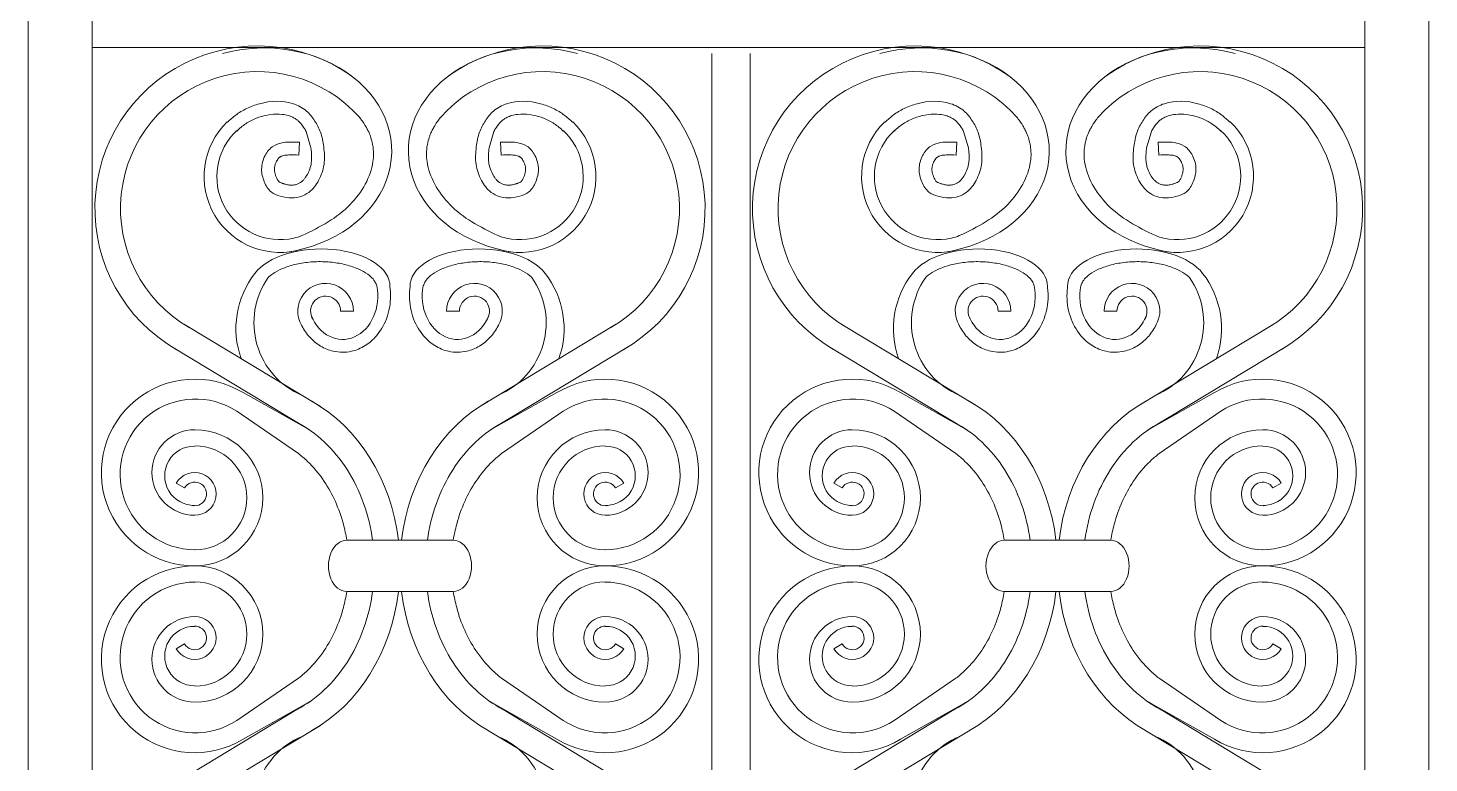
# Model space of a CAD drawing. Header units: millimetres. Extents: x -644 to 652, y 0 to 1491.
# Drawn here: x 336.6 to 651.6, y 158.7 to 324 of the extents above; entities that cross this region are included whole.
import ezdxf

# ---------------------------------------------------------------- set-up
doc = ezdxf.new("R2010")
doc.units = ezdxf.units.MM
doc.layers.add('ceco.net 171', color=7, linetype='Continuous')

msp = doc.modelspace()

# ---------------------------------------------------------------- linework, layer by layer
at = {"layer": 'ceco.net 171', "lineweight": 5}
for p, q in [((336.6, 0), (336.6, 1359.91)), ((351, 14.4), (351, 1359.91)), ((651.6, 0), (651.6, 1308.96)), ((637.2, 14.4), (637.2, 1294.56)), ((637.2, 319.58), (351, 319.58)), ((490.32, 87.84), (490.32, 318.24)), ((498.96, 87.84), (498.96, 318.24)), ((400.22, 297), (399.12, 300.74)), ((440.27, 297), (441.36, 300.74)), ((548.05, 297), (546.96, 300.74)), ((588.11, 297), (589.2, 300.74)), ((397.49, 295.4), (397.63, 298.28)), ((443, 295.4), (442.85, 298.28)), ((545.32, 295.4), (545.47, 298.28)), ((590.84, 295.4), (590.69, 298.28)), ((406.89, 260.31), (409.77, 260.31)), ((433.6, 260.31), (430.72, 260.31)), ((554.73, 260.31), (557.61, 260.31)), ((581.43, 260.31), (578.55, 260.31)), ((371.76, 257.33), (402.33, 238.9)), ((468.72, 257.33), (438.16, 238.9)), ((519.6, 257.33), (550.16, 238.9)), ((616.56, 257.33), (586, 238.9)), ((368.69, 252.46), (399.87, 233.61)), ((471.8, 252.46), (440.62, 233.61)), ((516.52, 252.46), (547.71, 233.61)), ((619.64, 252.46), (588.45, 233.61)), ((384.96, 242.02), (399.87, 233.61)), ((455.53, 242.02), (440.62, 233.61)), ((532.79, 242.02), (547.71, 233.61)), ((603.37, 242.02), (588.45, 233.61)), ((397.4, 228.29), (383.53, 237.8)), ((443.09, 228.29), (456.96, 237.8)), ((545.24, 228.29), (531.37, 237.8)), ((590.92, 228.29), (604.79, 237.8)), ((371.81, 220.57), (369.94, 221.66)), ((468.68, 220.57), (470.54, 221.66)), ((519.64, 220.57), (517.78, 221.66)), ((616.52, 220.57), (618.38, 221.66)), ((432.22, 208.8), (408.27, 208.8)), ((580.05, 208.8), (556.11, 208.8)), ((432.22, 197.28), (408.27, 197.28)), ((580.05, 197.28), (556.11, 197.28)), ((371.81, 185.51), (369.94, 184.42)), ((468.68, 185.51), (470.54, 184.42)), ((519.64, 185.51), (517.78, 184.42)), ((616.52, 185.51), (618.38, 184.42)), ((397.4, 177.79), (383.53, 168.28)), ((443.09, 177.79), (456.96, 168.28)), ((545.24, 177.79), (531.37, 168.28)), ((590.92, 177.79), (604.79, 168.28)), ((368.69, 153.62), (399.87, 172.47)), ((384.96, 164.06), (399.87, 172.47)), ((471.8, 153.62), (440.62, 172.47)), ((455.53, 164.06), (440.62, 172.47)), ((516.52, 153.62), (547.71, 172.47)), ((532.79, 164.06), (547.71, 172.47)), ((619.64, 153.62), (588.45, 172.47)), ((603.37, 164.06), (588.45, 172.47)), ((371.76, 148.75), (402.33, 167.18)), ((468.72, 148.75), (438.16, 167.18)), ((519.6, 148.75), (550.16, 167.18)), ((616.56, 148.75), (586, 167.18))]:
    msp.add_line(p, q, dxfattribs=at)
for centre, radius, start, end in [((388.2, 283.37), 36.56, 54.7392, 239.9728), ((452.28, 283.37), 36.56, 300.0272, 125.2608), ((536.04, 283.37), 36.56, 54.7392, 239.9728), ((600.12, 283.37), 36.56, 300.0272, 125.2608), ((388.2, 283.37), 30.8, 41.7753, 240.0947), ((452.28, 283.37), 30.8, 299.9053, 138.2247), ((536.04, 283.37), 30.8, 41.7753, 240.0947), ((600.12, 283.37), 30.8, 299.9053, 138.2247), ((393.25, 290.58), 17.07, 133.9258, 287.5984), ((447.24, 290.58), 17.07, 252.4016, 46.0742), ((541.09, 290.58), 17.07, 133.9258, 287.5984), ((595.07, 290.58), 17.07, 252.4016, 46.0742), ((393.25, 290.58), 14.19, 133.0671, 282.7691), ((447.24, 290.58), 14.19, 257.2309, 46.9329), ((541.09, 290.58), 14.19, 133.0671, 282.7691), ((595.07, 290.58), 14.19, 257.2309, 46.9329), ((403.53, 256.41), 20.18, 142.0673, 199.6088), ((405.13, 257.71), 17.74, 144.969, 247.2034), ((435.36, 257.71), 17.74, 292.7966, 35.031), ((436.95, 256.41), 20.18, 340.3912, 37.9327), ((551.37, 256.41), 20.18, 142.0673, 199.6088), ((552.96, 257.71), 17.74, 144.969, 247.2034), ((583.2, 257.71), 17.74, 292.7966, 35.031), ((584.79, 256.41), 20.18, 340.3912, 37.9327), ((403.51, 260.31), 6.26, 0, 211.8305), ((436.98, 260.31), 6.26, 328.1695, 180), ((551.34, 260.31), 6.26, 0, 211.8305), ((584.82, 260.31), 6.26, 328.1695, 180), ((403.51, 260.31), 3.38, 0, 213.3605), ((436.98, 260.31), 3.38, 326.6395, 180), ((551.34, 260.31), 3.38, 0, 213.3605), ((584.82, 260.31), 3.38, 326.6395, 180), ((374.09, 224.04), 21, 58.8535, 270), ((466.39, 224.04), 21, 270, 121.1465), ((521.93, 224.04), 21, 58.8535, 270), ((614.23, 224.04), 21, 270, 121.1465), ((374.24, 223.62), 16.95, 56.7739, 269.8309), ((466.25, 223.62), 16.95, 270.1691, 123.2261), ((522.08, 223.62), 16.95, 56.7739, 269.8309), ((614.08, 223.62), 16.95, 270.1691, 123.2261), ((374.09, 224.04), 9.62, 90, 270), ((374.09, 218.35), 15.31, 270, 90), ((466.39, 218.35), 15.31, 90, 270), ((466.39, 224.04), 9.62, 270, 90), ((521.93, 224.04), 9.62, 90, 270), ((521.93, 218.35), 15.31, 270, 90), ((614.23, 218.35), 15.31, 90, 270), ((614.23, 224.04), 9.62, 270, 90), ((374, 223.3), 6.67, 89.2306, 270.7694), ((374.09, 218.35), 11.71, 270, 90), ((466.39, 218.35), 11.71, 90, 270), ((466.48, 223.3), 6.67, 269.2306, 90.7694), ((521.84, 223.3), 6.67, 89.2306, 270.7694), ((521.93, 218.35), 11.71, 270, 90), ((614.23, 218.35), 11.71, 90, 270), ((614.32, 223.3), 6.67, 269.2306, 90.7694), ((374.09, 219.23), 4.81, 270, 149.668), ((466.39, 219.23), 4.81, 30.332, 270), ((521.93, 219.23), 4.81, 270, 149.668), ((614.23, 219.23), 4.81, 30.332, 270), ((374.09, 219.23), 2.65, 257.8751, 149.668), ((466.39, 219.23), 2.65, 30.332, 282.1249), ((521.93, 219.23), 2.65, 257.8751, 149.668), ((614.23, 219.23), 2.65, 30.332, 282.1249), ((374.09, 182.04), 21, 90, 301.1465), ((374.09, 187.73), 15.31, 270, 90), ((466.39, 187.73), 15.31, 90, 270), ((466.39, 182.04), 21, 238.8535, 90), ((521.93, 182.04), 21, 90, 301.1465), ((521.93, 187.73), 15.31, 270, 90), ((614.23, 187.73), 15.31, 90, 270), ((614.23, 182.04), 21, 238.8535, 90), ((374.24, 182.46), 16.95, 90.1691, 303.2261), ((374.09, 187.73), 11.71, 270, 90), ((466.39, 187.73), 11.71, 90, 270), ((466.25, 182.46), 16.95, 236.7739, 89.8309), ((522.08, 182.46), 16.95, 90.1691, 303.2261), ((521.93, 187.73), 11.71, 270, 90), ((614.23, 187.73), 11.71, 90, 270), ((614.08, 182.46), 16.95, 236.7739, 89.8309), ((374.09, 182.04), 9.62, 90, 270), ((374, 182.78), 6.67, 89.2306, 270.7694), ((374.09, 186.85), 4.81, 210.332, 90), ((374.09, 186.85), 2.65, 210.332, 102.1249), ((466.39, 186.85), 4.81, 90, 329.668), ((466.39, 186.85), 2.65, 77.8751, 329.668), ((466.39, 182.04), 9.62, 270, 90), ((466.48, 182.78), 6.67, 269.2306, 90.7694), ((521.93, 182.04), 9.62, 90, 270), ((521.84, 182.78), 6.67, 89.2306, 270.7694), ((521.93, 186.85), 4.81, 210.332, 90), ((521.93, 186.85), 2.65, 210.332, 102.1249), ((614.23, 186.85), 4.81, 90, 329.668), ((614.23, 186.85), 2.65, 77.8751, 329.668), ((614.23, 182.04), 9.62, 270, 90), ((614.32, 182.78), 6.67, 269.2306, 90.7694), ((405.13, 148.37), 17.74, 112.7966, 215.031), ((435.36, 148.37), 17.74, 324.969, 67.2034), ((552.96, 148.37), 17.74, 112.7966, 215.031), ((583.2, 148.37), 17.74, 324.969, 67.2034)]:
    msp.add_arc(centre, radius, start, end, dxfattribs=at)
at = {"layer": 'ceco.net 171', "lineweight": 5, "extrusion": (0, 0, -1)}
for centre, major_axis, ratio, start_param, end_param in [((389.64, 296.34), (28.73, 0), 0.80574, 4.382099, 7.67346), ((537.48, 296.34), (28.73, 0), 0.80574, 4.382099, 7.67346), ((402.22, 265.78), (15.75, 0.24), 0.540403, 3.533318, 6.304646), ((550.06, 265.78), (15.75, 0.24), 0.540403, 3.533318, 6.304646), ((407.35, 263.71), (-0.07, -9.76), 0.809333, 4.46848, 7.392493), ((555.18, 263.71), (-0.07, -9.76), 0.809333, 4.46848, 7.392493), ((385.68, 203.04), (0, 40.92), 0.844588, 0.439538, 1.429563), ((533.52, 203.04), (0, 40.92), 0.844588, 0.439538, 1.429563), ((408.27, 203.04), (0, -5.76), 0.714047, 6.283185, 9.424778), ((556.11, 203.04), (0, -5.76), 0.714047, 6.283185, 9.424778), ((454.8, 203.04), (0, -40.92), 0.844588, 0.439538, 1.429563), ((602.64, 203.04), (0, -40.92), 0.844588, 0.439538, 1.429563)]:
    msp.add_ellipse(centre, major_axis=major_axis, ratio=ratio, start_param=start_param, end_param=end_param, dxfattribs=at)
at = {"layer": 'ceco.net 171', "lineweight": 5}
for centre, major_axis, ratio, start_param, end_param in [((450.84, 296.34), (-28.73, 0), 0.80574, 4.382099, 7.67346), ((598.68, 296.34), (-28.73, 0), 0.80574, 4.382099, 7.67346), ((438.26, 265.78), (-15.75, 0.24), 0.540403, 3.533318, 6.304646), ((586.1, 265.78), (-15.75, 0.24), 0.540403, 3.533318, 6.304646), ((433.14, 263.71), (0.07, -9.76), 0.809333, 4.46848, 7.392493), ((580.98, 263.71), (0.07, -9.76), 0.809333, 4.46848, 7.392493), ((454.8, 203.04), (0, 40.92), 0.844588, 0.439538, 1.429563), ((602.64, 203.04), (0, 40.92), 0.844588, 0.439538, 1.429563), ((432.22, 203.04), (0, -5.76), 0.714047, 6.283185, 9.424778), ((580.05, 203.04), (0, -5.76), 0.714047, 6.283185, 9.424778), ((385.68, 203.04), (0, -40.92), 0.844588, 0.439538, 1.429563), ((533.52, 203.04), (0, -40.92), 0.844588, 0.439538, 1.429563)]:
    msp.add_ellipse(centre, major_axis=major_axis, ratio=ratio, start_param=start_param, end_param=end_param, dxfattribs=at)
for points in [[(381.46, 302.81), (383.31, 304.38), (385.73, 305.85), (388.66, 306.95), (396.19, 306.96), (399.25, 305.28), (401.05, 303.13), (402.37, 300.55), (403.09, 297.26), (403.15, 293.3), (401.95, 289.71), (399.73, 287.02), (395.95, 285.76), (393.32, 286.18), (391.34, 287.08), (389.72, 289.41), (389.12, 292.23), (389.9, 295.28), (391.76, 297.44), (394.04, 298.22), (397.63, 298.28)], [(459.02, 302.81), (457.17, 304.38), (454.76, 305.85), (451.82, 306.95), (444.29, 306.96), (441.24, 305.28), (439.44, 303.13), (438.12, 300.55), (437.4, 297.26), (437.34, 293.3), (438.54, 289.71), (440.76, 287.02), (444.53, 285.76), (447.17, 286.18), (449.15, 287.08), (450.76, 289.41), (451.36, 292.23), (450.58, 295.28), (448.73, 297.44), (446.45, 298.22), (442.85, 298.28)], [(529.3, 302.81), (531.15, 304.38), (533.57, 305.85), (536.5, 306.95), (544.03, 306.96), (547.09, 305.28), (548.89, 303.13), (550.2, 300.55), (550.92, 297.26), (550.98, 293.3), (549.78, 289.71), (547.57, 287.02), (543.79, 285.76), (541.16, 286.18), (539.18, 287.08), (537.56, 289.41), (536.96, 292.23), (537.74, 295.28), (539.6, 297.44), (541.87, 298.22), (545.47, 298.28)], [(606.86, 302.81), (605.01, 304.38), (602.59, 305.85), (599.66, 306.95), (592.13, 306.96), (589.07, 305.28), (587.27, 303.13), (585.96, 300.55), (585.24, 297.26), (585.18, 293.3), (586.38, 289.71), (588.59, 287.02), (592.37, 285.76), (595, 286.18), (596.98, 287.08), (598.6, 289.41), (599.2, 292.23), (598.42, 295.28), (596.56, 297.44), (594.29, 298.22), (590.69, 298.28)], [(413.58, 299.66), (413.3, 300.39), (412.89, 301.21), (412.45, 301.99), (412.11, 302.55), (411.43, 303.5), (411.05, 303.98)], [(426.91, 299.66), (427.19, 300.39), (427.6, 301.21), (428.04, 301.99), (428.38, 302.55), (429.06, 303.5), (429.43, 303.98)], [(561.42, 299.66), (561.13, 300.39), (560.72, 301.21), (560.29, 301.99), (559.94, 302.55), (559.26, 303.5), (558.89, 303.98)], [(574.74, 299.66), (575.03, 300.39), (575.44, 301.21), (575.87, 301.99), (576.22, 302.55), (576.9, 303.5), (577.27, 303.98)]]:
    msp.add_spline(points, degree=3, dxfattribs=at)
for points, knots in [([(383.4, 300.67), (383.6, 300.85), (383.79, 301.03), (384.35, 301.53), (384.7, 301.82), (385.38, 302.33), (385.74, 302.57), (386.49, 303.01), (386.89, 303.22), (387.7, 303.59), (388.11, 303.75), (389.38, 304.19), (390.26, 304.4), (392.03, 304.63), (392.9, 304.65), (394.22, 304.5), (394.69, 304.4), (395.49, 304.17), (395.83, 304.04), (396.39, 303.78), (396.63, 303.64), (396.98, 303.41), (397.11, 303.32), (397.33, 303.14), (397.41, 303.06), (397.6, 302.89), (397.69, 302.79), (397.97, 302.49), (398.15, 302.25), (398.44, 301.85), (398.54, 301.71), (398.81, 301.28), (398.98, 301.01), (399.12, 300.74)], [0, 0, 0, 0, 1.123683, 1.123683, 3.371048, 3.371048, 5.618413, 5.618413, 7.865778, 7.865778, 10.113144, 10.113144, 14.607874, 14.607874, 19.102605, 19.102605, 21.78626, 21.78626, 23.843147, 23.843147, 25.512311, 25.512311, 26.580255, 26.580255, 27.424827, 27.424827, 28.2694, 28.2694, 29.958544, 29.958544, 30.86147, 30.86147, 32.479575, 32.479575, 32.479575, 32.479575]), ([(457.09, 300.67), (456.89, 300.85), (456.7, 301.03), (456.14, 301.53), (455.78, 301.82), (455.11, 302.33), (454.75, 302.57), (453.99, 303.01), (453.6, 303.22), (452.79, 303.59), (452.38, 303.75), (451.11, 304.19), (450.22, 304.4), (448.46, 304.63), (447.58, 304.65), (446.27, 304.5), (445.79, 304.4), (444.99, 304.17), (444.66, 304.04), (444.1, 303.78), (443.86, 303.64), (443.51, 303.41), (443.38, 303.32), (443.16, 303.14), (443.07, 303.06), (442.89, 302.89), (442.8, 302.79), (442.52, 302.49), (442.33, 302.25), (442.05, 301.85), (441.95, 301.71), (441.67, 301.28), (441.51, 301.01), (441.36, 300.74)], [0, 0, 0, 0, 1.123683, 1.123683, 3.371048, 3.371048, 5.618413, 5.618413, 7.865778, 7.865778, 10.113144, 10.113144, 14.607874, 14.607874, 19.102605, 19.102605, 21.78626, 21.78626, 23.843147, 23.843147, 25.512311, 25.512311, 26.580255, 26.580255, 27.424827, 27.424827, 28.2694, 28.2694, 29.958544, 29.958544, 30.86147, 30.86147, 32.479575, 32.479575, 32.479575, 32.479575]), ([(531.23, 300.67), (531.43, 300.85), (531.63, 301.03), (532.19, 301.53), (532.54, 301.82), (533.22, 302.33), (533.58, 302.57), (534.33, 303.01), (534.73, 303.22), (535.54, 303.59), (535.95, 303.75), (537.21, 304.19), (538.1, 304.4), (539.87, 304.63), (540.74, 304.65), (542.06, 304.5), (542.53, 304.4), (543.33, 304.17), (543.66, 304.04), (544.23, 303.78), (544.46, 303.64), (544.82, 303.41), (544.95, 303.32), (545.16, 303.14), (545.25, 303.06), (545.43, 302.89), (545.53, 302.79), (545.8, 302.49), (545.99, 302.25), (546.27, 301.85), (546.37, 301.71), (546.65, 301.28), (546.82, 301.01), (546.96, 300.74)], [0, 0, 0, 0, 1.123683, 1.123683, 3.371048, 3.371048, 5.618413, 5.618413, 7.865778, 7.865778, 10.113144, 10.113144, 14.607874, 14.607874, 19.102605, 19.102605, 21.78626, 21.78626, 23.843147, 23.843147, 25.512311, 25.512311, 26.580255, 26.580255, 27.424827, 27.424827, 28.2694, 28.2694, 29.958544, 29.958544, 30.86147, 30.86147, 32.479575, 32.479575, 32.479575, 32.479575]), ([(604.93, 300.67), (604.73, 300.85), (604.53, 301.03), (603.97, 301.53), (603.62, 301.82), (602.94, 302.33), (602.58, 302.57), (601.83, 303.01), (601.43, 303.22), (600.62, 303.59), (600.21, 303.75), (598.95, 304.19), (598.06, 304.4), (596.29, 304.63), (595.42, 304.65), (594.1, 304.5), (593.63, 304.4), (592.83, 304.17), (592.5, 304.04), (591.93, 303.78), (591.7, 303.64), (591.34, 303.41), (591.21, 303.32), (591, 303.14), (590.91, 303.06), (590.73, 302.89), (590.63, 302.79), (590.36, 302.49), (590.17, 302.25), (589.89, 301.85), (589.79, 301.71), (589.51, 301.28), (589.34, 301.01), (589.2, 300.74)], [0, 0, 0, 0, 1.123683, 1.123683, 3.371048, 3.371048, 5.618413, 5.618413, 7.865778, 7.865778, 10.113144, 10.113144, 14.607874, 14.607874, 19.102605, 19.102605, 21.78626, 21.78626, 23.843147, 23.843147, 25.512311, 25.512311, 26.580255, 26.580255, 27.424827, 27.424827, 28.2694, 28.2694, 29.958544, 29.958544, 30.86147, 30.86147, 32.479575, 32.479575, 32.479575, 32.479575]), ([(413.58, 299.66), (413.73, 299.21), (413.86, 298.76), (414.03, 298.05), (414.08, 297.8), (414.13, 297.54)], [6.1662406, 6.1662406, 6.1662406, 6.1662406, 6.2423348, 6.2423348, 6.2831853, 6.2831853, 6.2831853, 6.2831853]), ([(426.91, 299.66), (426.76, 299.21), (426.62, 298.76), (426.45, 298.05), (426.4, 297.8), (426.36, 297.54)], [6.1662406, 6.1662406, 6.1662406, 6.1662406, 6.2423348, 6.2423348, 6.2831853, 6.2831853, 6.2831853, 6.2831853]), ([(561.42, 299.66), (561.57, 299.21), (561.7, 298.76), (561.87, 298.05), (561.92, 297.8), (561.97, 297.54)], [6.1662406, 6.1662406, 6.1662406, 6.1662406, 6.2423348, 6.2423348, 6.2831853, 6.2831853, 6.2831853, 6.2831853]), ([(574.74, 299.66), (574.59, 299.21), (574.46, 298.76), (574.29, 298.05), (574.24, 297.8), (574.19, 297.54)], [6.1662406, 6.1662406, 6.1662406, 6.1662406, 6.2423348, 6.2423348, 6.2831853, 6.2831853, 6.2831853, 6.2831853]), ([(400.22, 297), (400.24, 296.82), (400.26, 296.63), (400.3, 296.27), (400.32, 296.09), (400.36, 295.56), (400.37, 295.22), (400.37, 294.59), (400.36, 294.31), (400.31, 293.81), (400.28, 293.6), (400.15, 292.88), (399.99, 292.36), (399.69, 291.64), (399.59, 291.42), (399.38, 291.02), (399.28, 290.83), (399.06, 290.48), (398.95, 290.32), (398.69, 289.98), (398.55, 289.81), (398.3, 289.56), (398.19, 289.47), (398.02, 289.33), (397.94, 289.27), (397.77, 289.16), (397.68, 289.11), (397.4, 288.97), (397.2, 288.88), (396.8, 288.76), (396.62, 288.71), (396.29, 288.66), (396.16, 288.65), (395.92, 288.64), (395.81, 288.64), (395.58, 288.65), (395.46, 288.66), (395.08, 288.7), (394.81, 288.76), (394.4, 288.86), (394.3, 288.89), (394.11, 288.95), (394.03, 288.97), (393.87, 289.02), (393.8, 289.04), (393.6, 289.11), (393.48, 289.16), (393.3, 289.24), (393.23, 289.27), (393.15, 289.32), (393.13, 289.34), (393.09, 289.36), (393.08, 289.37), (393.05, 289.39), (393.04, 289.41), (392.99, 289.46), (392.95, 289.5), (392.79, 289.69), (392.66, 289.91), (392.48, 290.28), (392.44, 290.39), (392.3, 290.73), (392.22, 290.95), (392.1, 291.38), (392.06, 291.58), (392.02, 291.9), (392.01, 292.03), (392, 292.26), (392.01, 292.37), (392.02, 292.59), (392.04, 292.71), (392.11, 293.06), (392.18, 293.3), (392.33, 293.7), (392.4, 293.85), (392.56, 294.15), (392.65, 294.29), (392.83, 294.55), (392.92, 294.67), (393.09, 294.84), (393.17, 294.91), (393.28, 294.99), (393.32, 295.02), (393.42, 295.07), (393.47, 295.1), (393.74, 295.21), (394.01, 295.29), (394.51, 295.38), (394.71, 295.4), (395.12, 295.44), (395.33, 295.45), (396.13, 295.47), (396.77, 295.44), (397.49, 295.4)], [39.40964, 39.40964, 39.40964, 39.40964, 40.263885, 40.263885, 41.11813, 41.11813, 42.826621, 42.826621, 44.415377, 44.415377, 45.682644, 45.682644, 48.730737, 48.730737, 50.027553, 50.027553, 51.202571, 51.202571, 52.377588, 52.377588, 53.886801, 53.886801, 54.92, 54.92, 55.697644, 55.697644, 56.475287, 56.475287, 58.030574, 58.030574, 59.400071, 59.400071, 60.375415, 60.375415, 61.213533, 61.213533, 62.051652, 62.051652, 63.727889, 63.727889, 64.280533, 64.280533, 64.707994, 64.707994, 65.135455, 65.135455, 65.990377, 65.990377, 66.748526, 66.748526, 67.248959, 67.248959, 67.632549, 67.632549, 68.01614, 68.01614, 68.78332, 68.78332, 70.650106, 70.650106, 71.353696, 71.353696, 72.760876, 72.760876, 74.187857, 74.187857, 75.172622, 75.172622, 76.054893, 76.054893, 76.937163, 76.937163, 78.701705, 78.701705, 79.831948, 79.831948, 80.962191, 80.962191, 82.190127, 82.190127, 83.285176, 83.285176, 84.004327, 84.004327, 84.723478, 84.723478, 86.746625, 86.746625, 87.89711, 87.89711, 89.047594, 89.047594, 92.020926, 92.020926, 92.020926, 92.020926]), ([(414.13, 297.54), (414.32, 296.36), (414.34, 295.15), (413.91, 292.21), (413.31, 290.51), (411.55, 287.24), (410.39, 285.68), (407.58, 282.81), (405.92, 281.5), (402.23, 279.27), (400.25, 278.23), (397.58, 277.06), (396.99, 276.89), (396.39, 276.73)], [6.283185, 6.283185, 6.283185, 6.283185, 6.470715, 6.470715, 6.734977, 6.734977, 6.999238, 6.999238, 7.2635, 7.2635, 7.527762, 7.527762, 7.597233, 7.597233, 7.597233, 7.597233]), ([(426.36, 297.54), (426.17, 296.36), (426.14, 295.15), (426.58, 292.21), (427.18, 290.51), (428.94, 287.24), (430.1, 285.68), (432.91, 282.81), (434.56, 281.5), (438.26, 279.27), (440.24, 278.23), (442.9, 277.06), (443.5, 276.89), (444.1, 276.73)], [6.283185, 6.283185, 6.283185, 6.283185, 6.470715, 6.470715, 6.734977, 6.734977, 6.999238, 6.999238, 7.2635, 7.2635, 7.527762, 7.527762, 7.597233, 7.597233, 7.597233, 7.597233]), ([(440.27, 297), (440.25, 296.82), (440.22, 296.63), (440.19, 296.27), (440.17, 296.09), (440.13, 295.56), (440.12, 295.22), (440.11, 294.59), (440.13, 294.31), (440.17, 293.81), (440.2, 293.6), (440.34, 292.88), (440.5, 292.36), (440.8, 291.64), (440.9, 291.42), (441.1, 291.02), (441.21, 290.83), (441.42, 290.48), (441.53, 290.32), (441.79, 289.98), (441.94, 289.81), (442.19, 289.56), (442.29, 289.47), (442.47, 289.33), (442.55, 289.27), (442.72, 289.16), (442.81, 289.11), (443.09, 288.97), (443.29, 288.88), (443.68, 288.76), (443.87, 288.71), (444.19, 288.66), (444.32, 288.65), (444.56, 288.64), (444.67, 288.64), (444.9, 288.65), (445.02, 288.66), (445.4, 288.7), (445.68, 288.76), (446.08, 288.86), (446.19, 288.89), (446.38, 288.95), (446.46, 288.97), (446.61, 289.02), (446.68, 289.04), (446.89, 289.11), (447, 289.16), (447.18, 289.24), (447.25, 289.27), (447.33, 289.32), (447.36, 289.34), (447.39, 289.36), (447.4, 289.37), (447.43, 289.39), (447.45, 289.41), (447.5, 289.46), (447.54, 289.5), (447.69, 289.69), (447.83, 289.91), (448, 290.28), (448.05, 290.39), (448.19, 290.73), (448.27, 290.95), (448.39, 291.38), (448.43, 291.58), (448.47, 291.9), (448.48, 292.03), (448.48, 292.26), (448.48, 292.37), (448.46, 292.59), (448.44, 292.71), (448.38, 293.06), (448.31, 293.3), (448.15, 293.7), (448.08, 293.85), (447.92, 294.15), (447.84, 294.29), (447.66, 294.55), (447.56, 294.67), (447.39, 294.84), (447.32, 294.91), (447.21, 294.99), (447.17, 295.02), (447.07, 295.07), (447.01, 295.1), (446.75, 295.21), (446.48, 295.29), (445.97, 295.38), (445.78, 295.4), (445.37, 295.44), (445.16, 295.45), (444.36, 295.47), (443.71, 295.44), (443, 295.4)], [39.40964, 39.40964, 39.40964, 39.40964, 40.263885, 40.263885, 41.11813, 41.11813, 42.826621, 42.826621, 44.415377, 44.415377, 45.682644, 45.682644, 48.730737, 48.730737, 50.027553, 50.027553, 51.202571, 51.202571, 52.377588, 52.377588, 53.886801, 53.886801, 54.92, 54.92, 55.697644, 55.697644, 56.475287, 56.475287, 58.030574, 58.030574, 59.400071, 59.400071, 60.375415, 60.375415, 61.213533, 61.213533, 62.051652, 62.051652, 63.727889, 63.727889, 64.280533, 64.280533, 64.707994, 64.707994, 65.135455, 65.135455, 65.990377, 65.990377, 66.748526, 66.748526, 67.248959, 67.248959, 67.632549, 67.632549, 68.01614, 68.01614, 68.78332, 68.78332, 70.650106, 70.650106, 71.353696, 71.353696, 72.760876, 72.760876, 74.187857, 74.187857, 75.172622, 75.172622, 76.054893, 76.054893, 76.937163, 76.937163, 78.701705, 78.701705, 79.831948, 79.831948, 80.962191, 80.962191, 82.190127, 82.190127, 83.285176, 83.285176, 84.004327, 84.004327, 84.723478, 84.723478, 86.746625, 86.746625, 87.89711, 87.89711, 89.047594, 89.047594, 92.020926, 92.020926, 92.020926, 92.020926]), ([(548.05, 297), (548.08, 296.82), (548.1, 296.63), (548.14, 296.27), (548.15, 296.09), (548.19, 295.56), (548.21, 295.22), (548.21, 294.59), (548.2, 294.31), (548.15, 293.81), (548.12, 293.6), (547.98, 292.88), (547.83, 292.36), (547.53, 291.64), (547.43, 291.42), (547.22, 291.02), (547.12, 290.83), (546.9, 290.48), (546.79, 290.32), (546.53, 289.98), (546.38, 289.81), (546.13, 289.56), (546.03, 289.47), (545.85, 289.33), (545.77, 289.27), (545.61, 289.16), (545.52, 289.11), (545.24, 288.97), (545.03, 288.88), (544.64, 288.76), (544.45, 288.71), (544.13, 288.66), (544, 288.65), (543.76, 288.64), (543.65, 288.64), (543.42, 288.65), (543.3, 288.66), (542.92, 288.7), (542.64, 288.76), (542.24, 288.86), (542.13, 288.89), (541.95, 288.95), (541.86, 288.97), (541.71, 289.02), (541.64, 289.04), (541.44, 289.11), (541.32, 289.16), (541.14, 289.24), (541.07, 289.27), (540.99, 289.32), (540.96, 289.34), (540.93, 289.36), (540.92, 289.37), (540.89, 289.39), (540.88, 289.41), (540.82, 289.46), (540.78, 289.5), (540.63, 289.69), (540.5, 289.91), (540.32, 290.28), (540.27, 290.39), (540.13, 290.73), (540.06, 290.95), (539.94, 291.38), (539.9, 291.58), (539.85, 291.9), (539.84, 292.03), (539.84, 292.26), (539.84, 292.37), (539.86, 292.59), (539.88, 292.71), (539.94, 293.06), (540.01, 293.3), (540.17, 293.7), (540.24, 293.85), (540.4, 294.15), (540.48, 294.29), (540.66, 294.55), (540.76, 294.67), (540.93, 294.84), (541, 294.91), (541.12, 294.99), (541.15, 295.02), (541.25, 295.07), (541.31, 295.1), (541.57, 295.21), (541.85, 295.29), (542.35, 295.38), (542.55, 295.4), (542.95, 295.44), (543.17, 295.45), (543.97, 295.47), (544.61, 295.44), (545.32, 295.4)], [39.40964, 39.40964, 39.40964, 39.40964, 40.263885, 40.263885, 41.11813, 41.11813, 42.826621, 42.826621, 44.415377, 44.415377, 45.682644, 45.682644, 48.730737, 48.730737, 50.027553, 50.027553, 51.202571, 51.202571, 52.377588, 52.377588, 53.886801, 53.886801, 54.92, 54.92, 55.697644, 55.697644, 56.475287, 56.475287, 58.030574, 58.030574, 59.400071, 59.400071, 60.375415, 60.375415, 61.213533, 61.213533, 62.051652, 62.051652, 63.727889, 63.727889, 64.280533, 64.280533, 64.707994, 64.707994, 65.135455, 65.135455, 65.990377, 65.990377, 66.748526, 66.748526, 67.248959, 67.248959, 67.632549, 67.632549, 68.01614, 68.01614, 68.78332, 68.78332, 70.650106, 70.650106, 71.353696, 71.353696, 72.760876, 72.760876, 74.187857, 74.187857, 75.172622, 75.172622, 76.054893, 76.054893, 76.937163, 76.937163, 78.701705, 78.701705, 79.831948, 79.831948, 80.962191, 80.962191, 82.190127, 82.190127, 83.285176, 83.285176, 84.004327, 84.004327, 84.723478, 84.723478, 86.746625, 86.746625, 87.89711, 87.89711, 89.047594, 89.047594, 92.020926, 92.020926, 92.020926, 92.020926]), ([(561.97, 297.54), (562.16, 296.36), (562.18, 295.15), (561.75, 292.21), (561.14, 290.51), (559.38, 287.24), (558.23, 285.68), (555.42, 282.81), (553.76, 281.5), (550.06, 279.27), (548.09, 278.23), (545.42, 277.06), (544.83, 276.89), (544.22, 276.73)], [6.283185, 6.283185, 6.283185, 6.283185, 6.470715, 6.470715, 6.734977, 6.734977, 6.999238, 6.999238, 7.2635, 7.2635, 7.527762, 7.527762, 7.597233, 7.597233, 7.597233, 7.597233]), ([(574.19, 297.54), (574, 296.36), (573.98, 295.15), (574.41, 292.21), (575.02, 290.51), (576.78, 287.24), (577.93, 285.68), (580.74, 282.81), (582.4, 281.5), (586.1, 279.27), (588.07, 278.23), (590.74, 277.06), (591.33, 276.89), (591.94, 276.73)], [6.283185, 6.283185, 6.283185, 6.283185, 6.470715, 6.470715, 6.734977, 6.734977, 6.999238, 6.999238, 7.2635, 7.2635, 7.527762, 7.527762, 7.597233, 7.597233, 7.597233, 7.597233]), ([(588.11, 297), (588.08, 296.82), (588.06, 296.63), (588.02, 296.27), (588.01, 296.09), (587.97, 295.56), (587.95, 295.22), (587.95, 294.59), (587.96, 294.31), (588.01, 293.81), (588.04, 293.6), (588.18, 292.88), (588.33, 292.36), (588.63, 291.64), (588.73, 291.42), (588.94, 291.02), (589.04, 290.83), (589.26, 290.48), (589.37, 290.32), (589.63, 289.98), (589.78, 289.81), (590.03, 289.56), (590.13, 289.47), (590.31, 289.33), (590.39, 289.27), (590.55, 289.16), (590.64, 289.11), (590.92, 288.97), (591.13, 288.88), (591.52, 288.76), (591.71, 288.71), (592.03, 288.66), (592.16, 288.65), (592.4, 288.64), (592.51, 288.64), (592.74, 288.65), (592.86, 288.66), (593.24, 288.7), (593.52, 288.76), (593.92, 288.86), (594.03, 288.89), (594.21, 288.95), (594.3, 288.97), (594.45, 289.02), (594.52, 289.04), (594.72, 289.11), (594.84, 289.16), (595.02, 289.24), (595.09, 289.27), (595.17, 289.32), (595.2, 289.34), (595.23, 289.36), (595.24, 289.37), (595.27, 289.39), (595.28, 289.41), (595.34, 289.46), (595.38, 289.5), (595.53, 289.69), (595.66, 289.91), (595.84, 290.28), (595.89, 290.39), (596.03, 290.73), (596.1, 290.95), (596.22, 291.38), (596.26, 291.58), (596.31, 291.9), (596.32, 292.03), (596.32, 292.26), (596.32, 292.37), (596.3, 292.59), (596.28, 292.71), (596.22, 293.06), (596.15, 293.3), (595.99, 293.7), (595.92, 293.85), (595.76, 294.15), (595.68, 294.29), (595.5, 294.55), (595.4, 294.67), (595.23, 294.84), (595.16, 294.91), (595.04, 294.99), (595.01, 295.02), (594.91, 295.07), (594.85, 295.1), (594.59, 295.21), (594.31, 295.29), (593.81, 295.38), (593.61, 295.4), (593.21, 295.44), (592.99, 295.45), (592.19, 295.47), (591.55, 295.44), (590.84, 295.4)], [39.40964, 39.40964, 39.40964, 39.40964, 40.263885, 40.263885, 41.11813, 41.11813, 42.826621, 42.826621, 44.415377, 44.415377, 45.682644, 45.682644, 48.730737, 48.730737, 50.027553, 50.027553, 51.202571, 51.202571, 52.377588, 52.377588, 53.886801, 53.886801, 54.92, 54.92, 55.697644, 55.697644, 56.475287, 56.475287, 58.030574, 58.030574, 59.400071, 59.400071, 60.375415, 60.375415, 61.213533, 61.213533, 62.051652, 62.051652, 63.727889, 63.727889, 64.280533, 64.280533, 64.707994, 64.707994, 65.135455, 65.135455, 65.990377, 65.990377, 66.748526, 66.748526, 67.248959, 67.248959, 67.632549, 67.632549, 68.01614, 68.01614, 68.78332, 68.78332, 70.650106, 70.650106, 71.353696, 71.353696, 72.760876, 72.760876, 74.187857, 74.187857, 75.172622, 75.172622, 76.054893, 76.054893, 76.937163, 76.937163, 78.701705, 78.701705, 79.831948, 79.831948, 80.962191, 80.962191, 82.190127, 82.190127, 83.285176, 83.285176, 84.004327, 84.004327, 84.723478, 84.723478, 86.746625, 86.746625, 87.89711, 87.89711, 89.047594, 89.047594, 92.020926, 92.020926, 92.020926, 92.020926]), ([(390.6, 267.89), (390.77, 268.06), (390.97, 268.23), (391.72, 268.82), (392.39, 269.23), (393.96, 269.98), (394.86, 270.32), (396.82, 270.88), (397.88, 271.09), (400.08, 271.38), (401.21, 271.45), (403.49, 271.44), (404.62, 271.35), (406.81, 271.05), (407.86, 270.82), (409.79, 270.25), (410.68, 269.9), (412.22, 269.14), (412.87, 268.72), (413.8, 267.96), (414.13, 267.62), (414.6, 266.99), (414.75, 266.7), (414.9, 266.29), (414.93, 266.15), (415.02, 266.01)], [6.793087, 6.793087, 6.793087, 6.793087, 6.89192, 6.89192, 7.134711, 7.134711, 7.377503, 7.377503, 7.620294, 7.620294, 7.863086, 7.863086, 8.105877, 8.105877, 8.348668, 8.348668, 8.59146, 8.59146, 8.834251, 8.834251, 9.032791, 9.032791, 9.231331, 9.231331, 9.352602, 9.352602, 9.352602, 9.352602]), ([(449.88, 267.89), (449.71, 268.06), (449.52, 268.23), (448.77, 268.82), (448.1, 269.23), (446.52, 269.98), (445.62, 270.32), (443.67, 270.88), (442.61, 271.09), (440.41, 271.38), (439.27, 271.45), (437, 271.44), (435.86, 271.35), (433.68, 271.05), (432.63, 270.82), (430.69, 270.25), (429.81, 269.9), (428.27, 269.14), (427.62, 268.72), (426.69, 267.96), (426.36, 267.62), (425.88, 266.99), (425.73, 266.7), (425.59, 266.29), (425.55, 266.15), (425.46, 266.01)], [6.793087, 6.793087, 6.793087, 6.793087, 6.89192, 6.89192, 7.134711, 7.134711, 7.377503, 7.377503, 7.620294, 7.620294, 7.863086, 7.863086, 8.105877, 8.105877, 8.348668, 8.348668, 8.59146, 8.59146, 8.834251, 8.834251, 9.032791, 9.032791, 9.231331, 9.231331, 9.352602, 9.352602, 9.352602, 9.352602]), ([(538.44, 267.89), (538.61, 268.06), (538.81, 268.23), (539.56, 268.82), (540.23, 269.23), (541.8, 269.98), (542.7, 270.32), (544.66, 270.88), (545.72, 271.09), (547.91, 271.38), (549.05, 271.45), (551.33, 271.44), (552.46, 271.35), (554.65, 271.05), (555.7, 270.82), (557.63, 270.25), (558.52, 269.9), (560.05, 269.14), (560.7, 268.72), (561.64, 267.96), (561.96, 267.62), (562.44, 266.99), (562.59, 266.7), (562.74, 266.29), (562.77, 266.15), (562.86, 266.01)], [6.793087, 6.793087, 6.793087, 6.793087, 6.89192, 6.89192, 7.134711, 7.134711, 7.377503, 7.377503, 7.620294, 7.620294, 7.863086, 7.863086, 8.105877, 8.105877, 8.348668, 8.348668, 8.59146, 8.59146, 8.834251, 8.834251, 9.032791, 9.032791, 9.231331, 9.231331, 9.352602, 9.352602, 9.352602, 9.352602]), ([(597.72, 267.89), (597.55, 268.06), (597.35, 268.23), (596.6, 268.82), (595.93, 269.23), (594.36, 269.98), (593.46, 270.32), (591.5, 270.88), (590.44, 271.09), (588.25, 271.38), (587.11, 271.45), (584.83, 271.44), (583.7, 271.35), (581.51, 271.05), (580.46, 270.82), (578.53, 270.25), (577.64, 269.9), (576.11, 269.14), (575.46, 268.72), (574.52, 267.96), (574.2, 267.62), (573.72, 266.99), (573.57, 266.7), (573.42, 266.29), (573.39, 266.15), (573.3, 266.01)], [6.793087, 6.793087, 6.793087, 6.793087, 6.89192, 6.89192, 7.134711, 7.134711, 7.377503, 7.377503, 7.620294, 7.620294, 7.863086, 7.863086, 8.105877, 8.105877, 8.348668, 8.348668, 8.59146, 8.59146, 8.834251, 8.834251, 9.032791, 9.032791, 9.231331, 9.231331, 9.352602, 9.352602, 9.352602, 9.352602]), ([(417.98, 265.8), (418.04, 265.33), (418.09, 264.85), (418.18, 262.63), (417.95, 260.87), (416.89, 257.59), (416.06, 256.07), (414.23, 253.91), (413.37, 253.16), (411.46, 251.96), (410.41, 251.53), (408.64, 251.14), (407.95, 251.07), (407.26, 251.07)], [4.532225, 4.532225, 4.532225, 4.532225, 4.65156, 4.65156, 5.083529, 5.083529, 5.515498, 5.515498, 5.808801, 5.808801, 6.102103, 6.102103, 6.283185, 6.283185, 6.283185, 6.283185]), ([(422.51, 265.8), (422.44, 265.33), (422.4, 264.85), (422.3, 262.63), (422.54, 260.87), (423.6, 257.59), (424.42, 256.07), (426.25, 253.91), (427.11, 253.16), (429.02, 251.96), (430.07, 251.53), (431.84, 251.14), (432.54, 251.07), (433.23, 251.07)], [4.532225, 4.532225, 4.532225, 4.532225, 4.65156, 4.65156, 5.083529, 5.083529, 5.515498, 5.515498, 5.808801, 5.808801, 6.102103, 6.102103, 6.283185, 6.283185, 6.283185, 6.283185]), ([(565.81, 265.8), (565.88, 265.33), (565.93, 264.85), (566.02, 262.63), (565.79, 260.87), (564.73, 257.59), (563.9, 256.07), (562.07, 253.91), (561.21, 253.16), (559.3, 251.96), (558.25, 251.53), (556.48, 251.14), (555.79, 251.07), (555.09, 251.07)], [4.532225, 4.532225, 4.532225, 4.532225, 4.65156, 4.65156, 5.083529, 5.083529, 5.515498, 5.515498, 5.808801, 5.808801, 6.102103, 6.102103, 6.283185, 6.283185, 6.283185, 6.283185]), ([(570.35, 265.8), (570.28, 265.33), (570.23, 264.85), (570.14, 262.63), (570.37, 260.87), (571.43, 257.59), (572.26, 256.07), (574.09, 253.91), (574.95, 253.16), (576.86, 251.96), (577.91, 251.53), (579.68, 251.14), (580.37, 251.07), (581.07, 251.07)], [4.532225, 4.532225, 4.532225, 4.532225, 4.65156, 4.65156, 5.083529, 5.083529, 5.515498, 5.515498, 5.808801, 5.808801, 6.102103, 6.102103, 6.283185, 6.283185, 6.283185, 6.283185]), ([(407.26, 251.07), (406.58, 251.08), (405.89, 251.16), (404.23, 251.54), (403.27, 251.94), (401.5, 253), (400.69, 253.67), (399.28, 255.2), (398.68, 256.07), (398.15, 257.08), (398.11, 257.14), (398.08, 257.21)], [6.283185, 6.283185, 6.283185, 6.283185, 6.461841, 6.461841, 6.730486, 6.730486, 6.99913, 6.99913, 7.267775, 7.267775, 7.286813, 7.286813, 7.286813, 7.286813]), ([(433.23, 251.07), (433.91, 251.08), (434.59, 251.16), (436.26, 251.54), (437.22, 251.94), (438.99, 253), (439.79, 253.67), (441.2, 255.2), (441.81, 256.07), (442.34, 257.08), (442.37, 257.14), (442.41, 257.21)], [6.283185, 6.283185, 6.283185, 6.283185, 6.461841, 6.461841, 6.730486, 6.730486, 6.99913, 6.99913, 7.267775, 7.267775, 7.286813, 7.286813, 7.286813, 7.286813]), ([(555.09, 251.07), (554.41, 251.08), (553.73, 251.16), (552.07, 251.54), (551.1, 251.94), (549.34, 253), (548.53, 253.67), (547.12, 255.2), (546.52, 256.07), (545.99, 257.08), (545.95, 257.14), (545.92, 257.21)], [6.283185, 6.283185, 6.283185, 6.283185, 6.461841, 6.461841, 6.730486, 6.730486, 6.99913, 6.99913, 7.267775, 7.267775, 7.286813, 7.286813, 7.286813, 7.286813]), ([(581.07, 251.07), (581.75, 251.08), (582.43, 251.16), (584.09, 251.54), (585.06, 251.94), (586.82, 253), (587.63, 253.67), (589.04, 255.2), (589.64, 256.07), (590.17, 257.08), (590.21, 257.14), (590.24, 257.21)], [6.283185, 6.283185, 6.283185, 6.283185, 6.461841, 6.461841, 6.730486, 6.730486, 6.99913, 6.99913, 7.267775, 7.267775, 7.286813, 7.286813, 7.286813, 7.286813]), ([(396.92, 235.4), (396.98, 235.36), (397.05, 235.33), (399.26, 234.16), (401.32, 232.68), (405.1, 229.13), (406.83, 227.05), (409.82, 222.41), (411.08, 219.84), (413.02, 214.46), (413.7, 211.66), (414.09, 208.8)], [0.4135466, 0.4135466, 0.4135466, 0.4135466, 0.4211234, 0.4211234, 0.6702713, 0.6702713, 0.9194192, 0.9194192, 1.168567, 1.168567, 1.4102703, 1.4102703, 1.4102703, 1.4102703]), ([(443.57, 235.4), (443.5, 235.36), (443.44, 235.33), (441.22, 234.16), (439.17, 232.68), (435.38, 229.13), (433.66, 227.05), (430.67, 222.41), (429.4, 219.84), (427.47, 214.46), (426.79, 211.66), (426.39, 208.8)], [0.4135466, 0.4135466, 0.4135466, 0.4135466, 0.4211234, 0.4211234, 0.6702713, 0.6702713, 0.9194192, 0.9194192, 1.168567, 1.168567, 1.4102703, 1.4102703, 1.4102703, 1.4102703]), ([(544.75, 235.4), (544.82, 235.36), (544.88, 235.33), (547.1, 234.16), (549.16, 232.68), (552.94, 229.13), (554.67, 227.05), (557.66, 222.41), (558.92, 219.84), (560.85, 214.46), (561.54, 211.66), (561.93, 208.8)], [0.4135466, 0.4135466, 0.4135466, 0.4135466, 0.4211234, 0.4211234, 0.6702713, 0.6702713, 0.9194192, 0.9194192, 1.168567, 1.168567, 1.4102703, 1.4102703, 1.4102703, 1.4102703]), ([(591.41, 235.4), (591.34, 235.36), (591.28, 235.33), (589.06, 234.16), (587, 232.68), (583.22, 229.13), (581.49, 227.05), (578.5, 222.41), (577.24, 219.84), (575.31, 214.46), (574.62, 211.66), (574.23, 208.8)], [0.4135466, 0.4135466, 0.4135466, 0.4135466, 0.4211234, 0.4211234, 0.6702713, 0.6702713, 0.9194192, 0.9194192, 1.168567, 1.168567, 1.4102703, 1.4102703, 1.4102703, 1.4102703]), ([(397.4, 228.29), (398.09, 227.76), (398.77, 227.18), (400.79, 225.25), (402.07, 223.73), (404.14, 220.63), (404.98, 219.12), (406.42, 215.89), (407.03, 214.19), (407.82, 211.23), (408.07, 210.02), (408.27, 208.8)], [0.5716148, 0.5716148, 0.5716148, 0.5716148, 0.6790391, 0.6790391, 0.9017022, 0.9017022, 1.0830191, 1.0830191, 1.264336, 1.264336, 1.3847623, 1.3847623, 1.3847623, 1.3847623]), ([(443.09, 228.29), (442.39, 227.76), (441.71, 227.18), (439.69, 225.25), (438.41, 223.73), (436.35, 220.63), (435.51, 219.12), (434.06, 215.89), (433.46, 214.19), (432.67, 211.23), (432.41, 210.02), (432.22, 208.8)], [0.5716148, 0.5716148, 0.5716148, 0.5716148, 0.6790391, 0.6790391, 0.9017022, 0.9017022, 1.0830191, 1.0830191, 1.264336, 1.264336, 1.3847623, 1.3847623, 1.3847623, 1.3847623]), ([(545.24, 228.29), (545.93, 227.76), (546.61, 227.18), (548.63, 225.25), (549.91, 223.73), (551.98, 220.63), (552.81, 219.12), (554.26, 215.89), (554.87, 214.19), (555.65, 211.23), (555.91, 210.02), (556.11, 208.8)], [0.5716148, 0.5716148, 0.5716148, 0.5716148, 0.6790391, 0.6790391, 0.9017022, 0.9017022, 1.0830191, 1.0830191, 1.264336, 1.264336, 1.3847623, 1.3847623, 1.3847623, 1.3847623]), ([(590.92, 228.29), (590.23, 227.76), (589.55, 227.18), (587.53, 225.25), (586.25, 223.73), (584.18, 220.63), (583.35, 219.12), (581.9, 215.89), (581.29, 214.19), (580.51, 211.23), (580.25, 210.02), (580.05, 208.8)], [0.5716148, 0.5716148, 0.5716148, 0.5716148, 0.6790391, 0.6790391, 0.9017022, 0.9017022, 1.0830191, 1.0830191, 1.264336, 1.264336, 1.3847623, 1.3847623, 1.3847623, 1.3847623]), ([(396.92, 170.68), (396.98, 170.72), (397.05, 170.75), (399.26, 171.92), (401.32, 173.4), (405.1, 176.95), (406.83, 179.03), (409.82, 183.67), (411.08, 186.24), (413.02, 191.62), (413.7, 194.42), (414.09, 197.28)], [0.4135466, 0.4135466, 0.4135466, 0.4135466, 0.4211234, 0.4211234, 0.6702713, 0.6702713, 0.9194192, 0.9194192, 1.168567, 1.168567, 1.4102703, 1.4102703, 1.4102703, 1.4102703]), ([(397.4, 177.79), (398.09, 178.32), (398.77, 178.9), (400.79, 180.83), (402.07, 182.35), (404.14, 185.45), (404.98, 186.96), (406.42, 190.19), (407.03, 191.89), (407.82, 194.85), (408.07, 196.06), (408.27, 197.28)], [0.5716148, 0.5716148, 0.5716148, 0.5716148, 0.6790391, 0.6790391, 0.9017022, 0.9017022, 1.0830191, 1.0830191, 1.264336, 1.264336, 1.3847623, 1.3847623, 1.3847623, 1.3847623]), ([(443.57, 170.68), (443.5, 170.72), (443.44, 170.75), (441.22, 171.92), (439.17, 173.4), (435.38, 176.95), (433.66, 179.03), (430.67, 183.67), (429.4, 186.24), (427.47, 191.62), (426.79, 194.42), (426.39, 197.28)], [0.4135466, 0.4135466, 0.4135466, 0.4135466, 0.4211234, 0.4211234, 0.6702713, 0.6702713, 0.9194192, 0.9194192, 1.168567, 1.168567, 1.4102703, 1.4102703, 1.4102703, 1.4102703]), ([(443.09, 177.79), (442.39, 178.32), (441.71, 178.9), (439.69, 180.83), (438.41, 182.35), (436.35, 185.45), (435.51, 186.96), (434.06, 190.19), (433.46, 191.89), (432.67, 194.85), (432.41, 196.06), (432.22, 197.28)], [0.5716148, 0.5716148, 0.5716148, 0.5716148, 0.6790391, 0.6790391, 0.9017022, 0.9017022, 1.0830191, 1.0830191, 1.264336, 1.264336, 1.3847623, 1.3847623, 1.3847623, 1.3847623]), ([(544.75, 170.68), (544.82, 170.72), (544.88, 170.75), (547.1, 171.92), (549.16, 173.4), (552.94, 176.95), (554.67, 179.03), (557.66, 183.67), (558.92, 186.24), (560.85, 191.62), (561.54, 194.42), (561.93, 197.28)], [0.4135466, 0.4135466, 0.4135466, 0.4135466, 0.4211234, 0.4211234, 0.6702713, 0.6702713, 0.9194192, 0.9194192, 1.168567, 1.168567, 1.4102703, 1.4102703, 1.4102703, 1.4102703]), ([(545.24, 177.79), (545.93, 178.32), (546.61, 178.9), (548.63, 180.83), (549.91, 182.35), (551.98, 185.45), (552.81, 186.96), (554.26, 190.19), (554.87, 191.89), (555.65, 194.85), (555.91, 196.06), (556.11, 197.28)], [0.5716148, 0.5716148, 0.5716148, 0.5716148, 0.6790391, 0.6790391, 0.9017022, 0.9017022, 1.0830191, 1.0830191, 1.264336, 1.264336, 1.3847623, 1.3847623, 1.3847623, 1.3847623]), ([(591.41, 170.68), (591.34, 170.72), (591.28, 170.75), (589.06, 171.92), (587, 173.4), (583.22, 176.95), (581.49, 179.03), (578.5, 183.67), (577.24, 186.24), (575.31, 191.62), (574.62, 194.42), (574.23, 197.28)], [0.4135466, 0.4135466, 0.4135466, 0.4135466, 0.4211234, 0.4211234, 0.6702713, 0.6702713, 0.9194192, 0.9194192, 1.168567, 1.168567, 1.4102703, 1.4102703, 1.4102703, 1.4102703]), ([(590.92, 177.79), (590.23, 178.32), (589.55, 178.9), (587.53, 180.83), (586.25, 182.35), (584.18, 185.45), (583.35, 186.96), (581.9, 190.19), (581.29, 191.89), (580.51, 194.85), (580.25, 196.06), (580.05, 197.28)], [0.5716148, 0.5716148, 0.5716148, 0.5716148, 0.6790391, 0.6790391, 0.9017022, 0.9017022, 1.0830191, 1.0830191, 1.264336, 1.264336, 1.3847623, 1.3847623, 1.3847623, 1.3847623])]:
    msp.add_open_spline(points, degree=3, knots=knots, dxfattribs=at)

doc.saveas('drawing.dxf')
